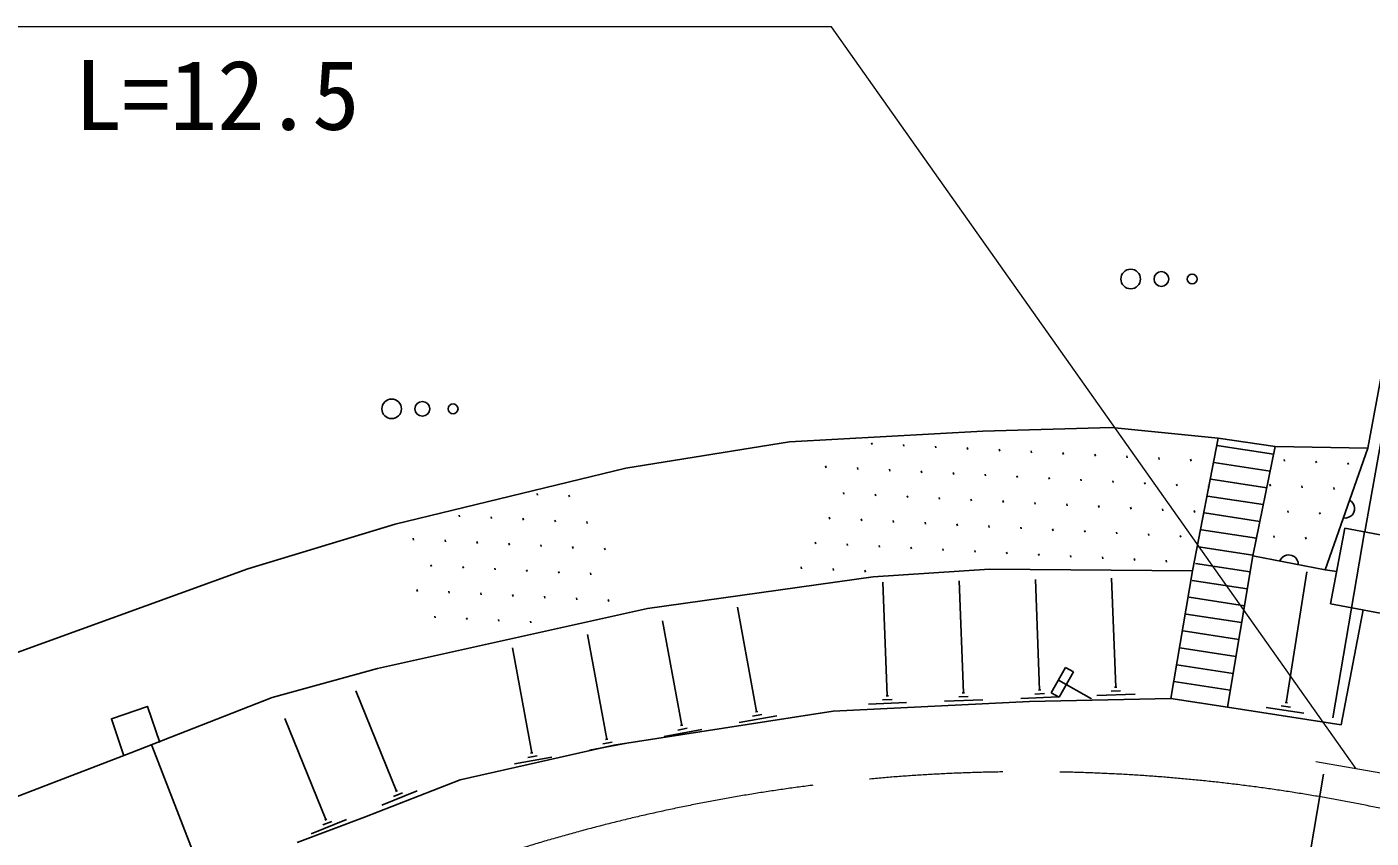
# Model space of a CAD drawing. Units: millimetres, scale not verified. Extents: x 40000 to 680004, y 20000 to 380002.
# Drawn here: x 134475 to 169758, y 297866 to 319169 of the extents above; entities that cross this region are included whole.
import ezdxf
from ezdxf.enums import TextEntityAlignment as Align

# ---------------------------------------------------------------- set-up
doc = ezdxf.new("R2010")
doc.units = ezdxf.units.MM
doc.header["$LTSCALE"] = 1000.01
doc.linetypes.add('CHAIN', pattern=[18.5, 12, -1.5, 3.5, -1.5])
doc.linetypes.add('DASHED', pattern=[7.5, 6, -1.5])
for name, color, linetype, lineweight in [('M-BGD', 7, 'Continuous', 25), ('M-BMK', 2, 'CHAIN', 13), ('M-STR-HTXT', 7, 'Continuous', 13)]:
    doc.layers.add(name, color=color, linetype=linetype, lineweight=lineweight)
doc.styles.add('ＭＳ ゴシック', font='')
doc.styles.get('ＭＳ ゴシック').set_extended_font_data('MS Gothic')

# ---------------------------------------------------------------- blocks, each defined once
blk = doc.blocks.new('slash')
at = {"color": 0, "linetype": 'Continuous', "lineweight": -2}
blk.add_line((-1.768, -1.768), (1.768, 1.768), dxfattribs=at)

msp = doc.modelspace()

# ---------------------------------------------------------------- linework, layer by layer
at = {"layer": 'M-BGD'}
for p, q in [((169672, 308105), (170638, 313340)), ((170875, 313104), (169591, 305910)), ((159568, 308555), (154495, 308270)), ((162946, 308647), (159568, 308555)), ((165745, 308367), (162946, 308647)), ((154495, 308270), (150198, 307582)), ((156659, 308202), (156646, 308250)), ((157497, 308159), (157483, 308207)), ((158334, 308115), (158321, 308163)), ((159172, 308072), (159158, 308120)), ((160009, 308028), (159996, 308076)), ((160846, 307985), (160833, 308033)), ((165072, 304882), (165745, 308367)), ((165710, 308175), (167196, 307947)), ((167238, 308154), (166653, 305275)), ((169672, 308105), (167238, 308154)), ((168552, 304912), (169672, 308105)), ((161684, 307941), (161670, 307990)), ((162521, 307898), (162508, 307946)), ((163359, 307854), (163345, 307903)), ((164196, 307811), (164183, 307859)), ((165033, 307768), (165020, 307816)), ((165630, 307733), (167106, 307506)), ((167486, 307761), (167472, 307809)), ((168323, 307718), (168310, 307766)), ((169161, 307674), (169147, 307723)), ((150198, 307582), (144142, 306113)), ((155452, 307593), (155439, 307641)), ((156290, 307549), (156276, 307598)), ((157127, 307506), (157114, 307554)), ((157964, 307463), (157951, 307511)), ((158802, 307419), (158788, 307467)), ((159639, 307376), (159626, 307424)), ((160477, 307332), (160463, 307380)), ((161314, 307289), (161301, 307337)), ((162151, 307245), (162138, 307294)), ((162989, 307202), (162975, 307250)), ((163826, 307158), (163813, 307207)), ((164664, 307115), (164650, 307163)), ((165501, 307072), (165488, 307120)), ((165549, 307290), (167017, 307064)), ((167116, 307109), (167103, 307157)), ((167953, 307065), (167940, 307113)), ((168791, 307022), (168778, 307070)), ((147878, 306868), (147865, 306916)), ((148716, 306825), (148702, 306873)), ((155920, 306897), (155907, 306945)), ((156757, 306853), (156744, 306902)), ((157595, 306810), (157581, 306858)), ((158432, 306767), (158419, 306815)), ((159269, 306723), (159256, 306771)), ((160107, 306680), (160094, 306728)), ((160944, 306636), (160931, 306684)), ((161782, 306593), (161768, 306641)), ((165468, 306847), (166927, 306623)), ((169244, 306706), (169194, 306745)), ((169282, 306661), (169244, 306706)), ((169312, 306597), (169282, 306661)), ((145834, 306303), (145821, 306351)), ((146671, 306259), (146658, 306307)), ((147509, 306216), (147495, 306264)), ((155550, 306244), (155537, 306293)), ((162619, 306549), (162606, 306598)), ((163457, 306506), (163443, 306554)), ((164294, 306462), (164281, 306511)), ((165131, 306419), (165118, 306467)), ((165387, 306404), (166837, 306182)), ((167584, 306413), (167570, 306461)), ((168421, 306369), (168408, 306417)), ((169029, 306273), (169092, 306272)), ((169092, 306272), (169149, 306283)), ((169149, 306283), (169213, 306314)), ((169213, 306314), (169258, 306351)), ((169258, 306351), (169297, 306401)), ((169297, 306401), (169323, 306477)), ((169324, 306540), (169312, 306597)), ((169323, 306477), (169324, 306540)), ((144142, 306113), (140277, 304941)), ((148346, 306172), (148333, 306220)), ((149183, 306129), (149170, 306177)), ((156388, 306201), (156374, 306249)), ((157225, 306157), (157212, 306206)), ((158062, 306114), (158049, 306162)), ((158900, 306071), (158886, 306119)), ((159737, 306027), (159724, 306075)), ((160575, 305984), (160561, 306032)), ((161412, 305940), (161399, 305988)), ((162249, 305897), (162236, 305945)), ((165307, 305962), (166748, 305740)), ((169072, 306009), (168694, 304023)), ((171830, 305485), (169072, 306009)), ((144627, 305693), (144613, 305742)), ((145464, 305650), (145451, 305698)), ((146302, 305607), (146288, 305655)), ((147139, 305563), (147126, 305611)), ((147976, 305520), (147963, 305568)), ((155180, 305592), (155167, 305640)), ((156018, 305548), (156005, 305597)), ((163087, 305853), (163073, 305902)), ((163924, 305810), (163911, 305858)), ((164762, 305766), (164748, 305815)), ((167214, 305760), (167201, 305808)), ((168051, 305717), (168038, 305765)), ((148814, 305476), (148800, 305525)), ((149651, 305433), (149638, 305481)), ((156855, 305505), (156842, 305553)), ((157693, 305461), (157679, 305510)), ((158530, 305418), (158517, 305466)), ((159367, 305375), (159354, 305423)), ((160205, 305331), (160192, 305379)), ((161042, 305288), (161029, 305336)), ((161880, 305244), (161866, 305292)), ((162717, 305201), (162704, 305249)), ((163554, 305157), (163541, 305206)), ((165226, 305519), (166657, 305299)), ((165987, 301306), (166653, 305275)), ((168552, 304912), (166653, 305275)), ((167427, 305239), (167388, 305196)), ((167485, 305279), (167427, 305239)), ((167540, 305299), (167485, 305279)), ((167603, 305307), (167540, 305299)), ((167681, 305292), (167603, 305307)), ((167736, 305261), (167681, 305292)), ((167780, 305223), (167736, 305261)), ((167819, 305164), (167780, 305223)), ((145094, 304997), (145081, 305046)), ((145932, 304954), (145918, 305002)), ((146769, 304911), (146756, 304959)), ((147607, 304867), (147593, 304915)), ((148444, 304824), (148431, 304872)), ((154811, 304939), (154797, 304987)), ((155648, 304896), (155635, 304944)), ((156486, 304852), (156472, 304901)), ((156691, 304731), (159738, 304931)), ((159738, 304931), (165072, 304882)), ((164392, 305114), (164379, 305162)), ((164499, 301535), (165072, 304882)), ((165145, 305076), (166583, 304856)), ((167388, 305196), (167357, 305140)), ((167533, 301420), (168068, 304861)), ((167840, 305109), (167819, 305164)), ((167848, 305047), (167840, 305109)), ((168552, 304912), (168855, 304868)), ((149281, 304780), (149268, 304829)), ((150766, 303896), (156691, 304731)), ((157058, 301605), (156946, 304585)), ((159057, 301680), (158946, 304621)), ((161055, 301756), (160946, 304657)), ((163054, 301831), (162946, 304693)), ((165065, 304634), (166508, 304412)), ((144725, 304345), (144711, 304393)), ((145562, 304302), (145549, 304350)), ((146399, 304258), (146386, 304306)), ((147237, 304215), (147224, 304263)), ((148074, 304171), (148061, 304219)), ((148912, 304128), (148898, 304176)), ((164984, 304191), (166434, 303968)), ((143678, 302318), (150766, 303896)), ((149749, 304084), (149736, 304133)), ((153629, 301188), (153124, 303930)), ((168694, 304023), (171452, 303499)), ((168970, 300842), (169547, 303861)), ((145192, 303649), (145179, 303697)), ((146030, 303606), (146016, 303654)), ((146867, 303562), (146854, 303610)), ((147705, 303519), (147691, 303567)), ((151662, 300826), (151156, 303573)), ((164903, 303748), (166360, 303525)), ((149695, 300464), (149188, 303216)), ((164822, 303306), (166285, 303081)), ((147728, 300102), (147220, 302859)), ((164742, 302863), (166211, 302637)), ((164661, 302420), (166136, 302193)), ((143678, 302318), (140913, 301560)), ((161362, 301686), (161737, 302348)), ((161946, 302229), (161571, 301568)), ((161737, 302348), (161946, 302229)), ((144176, 299102), (143112, 301734)), ((159088, 301682), (159026, 301679)), ((161087, 301757), (161024, 301754)), ((161571, 301568), (161362, 301686)), ((161550, 302017), (162420, 301524)), ((163183, 301735), (162933, 301726)), ((163085, 301832), (163023, 301829)), ((164580, 301977), (166062, 301750)), ((160796, 301450), (155639, 301202)), ((157565, 301424), (156566, 301387)), ((157187, 301510), (156937, 301501)), ((157089, 301607), (157027, 301604)), ((159564, 301499), (158565, 301462)), ((159186, 301585), (158936, 301576)), ((161563, 301574), (160563, 301537)), ((164499, 301535), (160796, 301450)), ((161184, 301660), (160934, 301651)), ((163561, 301650), (162562, 301612)), ((165987, 301306), (164499, 301535)), ((167641, 301302), (167394, 301340)), ((167563, 301415), (167502, 301425)), ((142322, 298352), (141249, 301008)), ((155639, 301202), (149877, 300309)), ((154157, 301081), (153173, 300900)), ((153770, 301112), (153524, 301067)), ((153660, 301193), (153598, 301182)), ((168970, 300842), (165987, 301306)), ((167996, 301145), (167008, 301299)), ((152190, 300719), (151206, 300538)), ((151803, 300750), (151557, 300705)), ((151693, 300831), (151631, 300820)), ((139119, 296783), (137754, 300297)), ((149877, 300309), (145844, 299399)), ((150223, 300357), (149239, 300176)), ((149836, 300388), (149590, 300343)), ((149726, 300469), (149664, 300458)), ((148256, 299995), (147272, 299814)), ((147869, 300026), (147623, 299981)), ((147759, 300107), (147697, 300096)), ((145844, 299399), (143333, 298421)), ((144715, 299104), (143788, 298729)), ((144330, 299056), (144098, 298963)), ((144205, 299114), (144147, 299090)), ((143333, 298421), (141569, 297753)), ((142861, 298354), (141934, 297980)), ((142476, 298307), (142244, 298213)), ((142351, 298364), (142293, 298341))]:
    msp.add_line(p, q, dxfattribs=at)
at = {"layer": 'M-BGD', "linetype": 'DASHED'}
for p, q in [((167238, 308154), (165745, 308367)), ((167499, 293634), (169589, 305911))]:
    msp.add_line(p, q, dxfattribs=at)
at = {"layer": 'M-BGD'}
for points in [[(140277, 304941), (132326, 302061), (120788, 297596), (110482, 293194)], [(140913, 301560), (137207, 300109), (128568, 296790), (121513, 293325), (112188, 289990)], [(137961, 300379), (137638, 301325), (136692, 301002), (137014, 300055)]]:
    msp.add_lwpolyline(points, dxfattribs=at)
for centre, radius in [((163448, 312548), 258), ((164254, 312548), 194), ((165061, 312548), 129), ((144049, 309139), 258), ((144855, 309139), 194), ((145662, 309139), 129)]:
    msp.add_circle(centre, radius, dxfattribs=at)
at = {"layer": 'M-BMK'}
msp.add_arc((160753, 254609), 45000, 50.1032, 113.1526, dxfattribs=at)
at = {"layer": 'M-STR-HTXT'}
msp.add_lwpolyline([(169362, 299686), (155596, 319169), (116177, 319169)], dxfattribs=at)

# ---------------------------------------------------------------- block references
at = {"layer": 'M-STR-HTXT', "xscale": 429, "yscale": 429, "rotation": 125.2}
msp.add_blockref('slash', (169362, 299686), dxfattribs=at)

# ---------------------------------------------------------------- texts
at = {"layer": 'M-STR-HTXT', "style": 'ＭＳ ゴシック'}
msp.add_text('L=12.5', height=1833, dxfattribs=at).set_placement((139470, 315915), align=Align.BOTTOM_CENTER)

doc.saveas('drawing.dxf')
